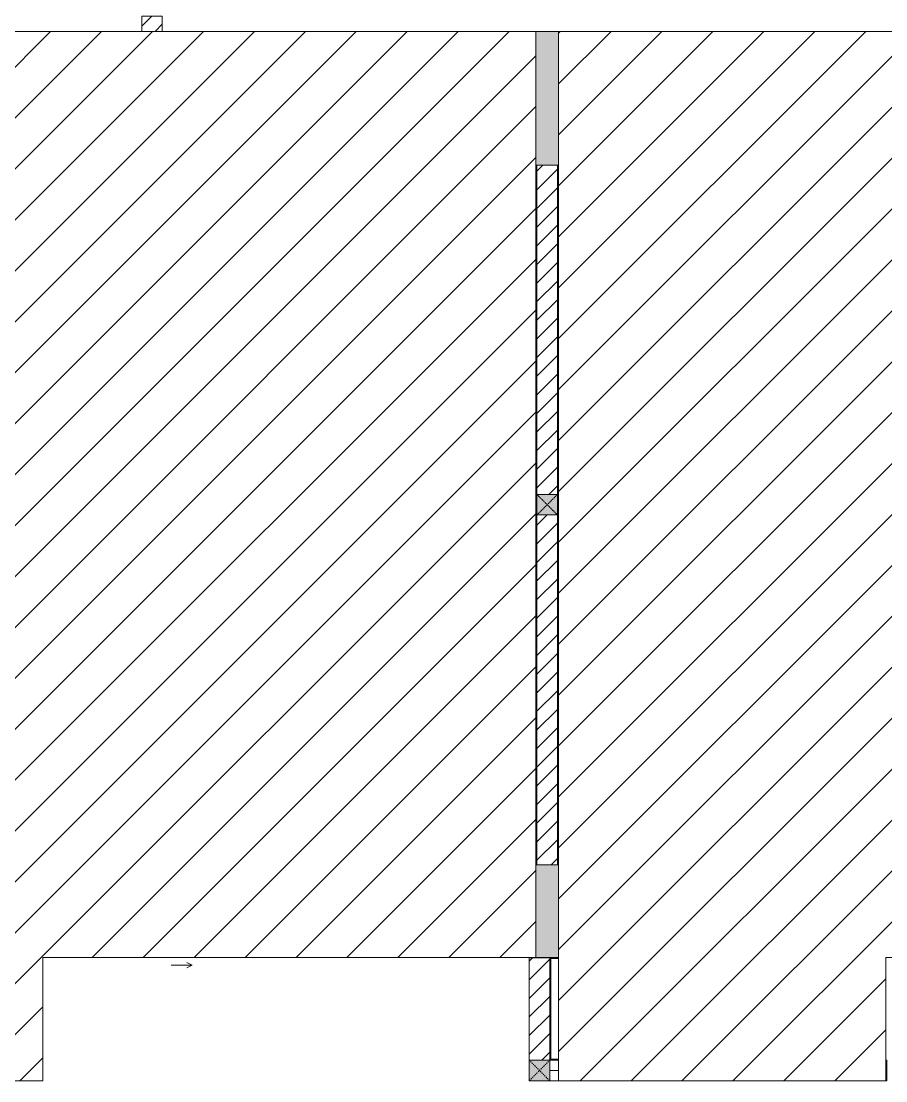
# Model space of a CAD drawing. Header units: millimetres. Extents: x 50254 to 245170, y 481 to 78637.
# Drawn here: x 220858 to 229258, y 23337 to 33637 of the extents above; entities that cross this region are included whole.
import ezdxf

# ---------------------------------------------------------------- set-up
doc = ezdxf.new("R2010")
doc.units = ezdxf.units.MM
doc.linetypes.add('IMPORT-Dash _2_', pattern=[6, 3, -3])
for name, color, linetype, lineweight in [('A-DETL-GENF-6', 20, 'Continuous', 9), ('A-DETL-THIN-2', 151, 'Continuous', 9), ('A-FLOR-1-1', 53, 'Continuous', 9), ('A-GLAZ-5', 53, 'Continuous', 9), ('A-WALL-1-1', 53, 'Continuous', 9), ('A-WALL-7', 53, 'Continuous', 9), ('A-WALL-PATT-3', 53, 'Continuous', 9), ('A-WALL-PATT-4', 130, 'Continuous', 9), ('A_1404_dwg-1', 53, 'Continuous', 9), ('I-WALL-1-1', 53, 'Continuous', 9), ('I-WALL-2', 53, 'Continuous', 9), ('S-COLS-1', 130, 'Continuous', 9), ('S-COLS-10', 130, 'IMPORT-Dash _2_', 9), ('S-COLS-2-1', 53, 'Continuous', 9), ('S-COLS-4-1', 53, 'Continuous', 9), ('S-COLS-HDLN-2', 53, 'IMPORT-Dash _2_', 9)]:
    doc.layers.add(name, color=color, linetype=linetype, lineweight=lineweight)
pattern_1 = [(45, (0, 0), (-90.50967, 90.50967), [])]

# ---------------------------------------------------------------- blocks, each defined once
blk = doc.blocks.new('A_1404_dwg_NCV_TKTC_KET CAU_rvt-1-TKTC_MB HOÀN THIỆN SÀN TẦNG 3-4-4819833-KeyPlan-CH1')
at = {"layer": 'S-COLS-1'}
for points in [[(108263, 32237), (108263, 33537), (108043, 33537), (108043, 32237), (108253, 32237)], [(108043, 24537), (108263, 24537), (108263, 25437), (108043, 25437), (108043, 24558)]]:
    blk.add_hatch(color=256, dxfattribs=at).paths.add_polyline_path(points)
at = {"layer": 'A-FLOR-1-1'}
for p, q in [((103253, 24535), (106853, 24535)), ((106853, 24535), (108053, 24535)), ((107978, 24537), (107978, 24532)), ((108053, 24535), (108178, 24535)), ((108178, 23337), (108263, 23337))]:
    blk.add_line(p, q, dxfattribs=at)
at = {"layer": 'S-COLS-2-1'}
for p, q in [((108263, 33537), (108043, 33537)), ((108053, 32237), (108253, 32237)), ((108253, 25437), (108053, 25437)), ((107978, 24537), (108043, 24537)), ((108043, 24537), (108178, 24537))]:
    blk.add_line(p, q, dxfattribs=at)
blk = doc.blocks.new('A_1404_dwg_NCV_TKTC_TANG 3 - 4_rvt-1-TKTC_MB HOÀN THIỆN SÀN TẦNG 3-4-4819943-KeyPlan-CH1')
at = {"layer": 'A-WALL-PATT-4'}
for points in [[(108043, 28937), (108053, 28937), (108053, 32237), (108043, 32237), (108043, 28947)], [(108253, 25447), (108263, 25447), (108263, 32237), (108253, 32237), (108253, 28837)], [(108053, 25437), (108053, 28837), (108043, 28837), (108043, 25437)], [(108253, 25437), (108263, 25437), (108263, 25447), (108253, 25447)], [(108178, 24527), (108263, 24527), (108263, 24537), (108178, 24537)], [(108188, 23537), (108188, 24527), (108178, 24527), (108178, 23537)]]:
    blk.add_hatch(color=256, dxfattribs=at).paths.add_polyline_path(points)
at = {"layer": 'A-WALL-1-1'}
for p, q in [((108053, 28937), (108043, 28937)), ((108053, 28837), (108053, 28937)), ((108043, 28837), (108053, 28837))]:
    blk.add_line(p, q, dxfattribs=at)
at = {"layer": 'I-WALL-1-1'}
for p, q in [((108053, 28937), (108053, 29037)), ((108253, 29037), (108253, 28837)), ((108043, 28937), (108053, 28937))]:
    blk.add_line(p, q, dxfattribs=at)
at = {"layer": 'I-WALL-1-1', "flags": 128}
for points in [[(108053, 29037), (108053, 32237), (108043, 32237)], [(108263, 32237), (108253, 32237), (108253, 29037)], [(108043, 25437), (108053, 25437), (108053, 28837), (108043, 28837)], [(108253, 28837), (108253, 25447), (108253, 25437), (108263, 25437)], [(108263, 24537), (108178, 24537), (108178, 24527), (108178, 23537), (108188, 23537)], [(108188, 23537), (108188, 24527), (108263, 24527)]]:
    blk.add_lwpolyline(points, dxfattribs=at)
at = {"layer": 'I-WALL-2'}
for p, q in [((108188, 23547), (108263, 23547)), ((108263, 23537), (108188, 23537))]:
    blk.add_line(p, q, dxfattribs=at)
blk = doc.blocks.new('A_1404_dwg_1_FAMILY RVT - W01-WxH 1400x1400xmm-389822-TKTC_MB HOÀN THIỆN SÀN TẦNG 3-4-V143-KeyPlan-CH1')
at = {"layer": 'A-GLAZ-5'}
blk.add_line((47504, 24461), (47301, 24461), dxfattribs=at)
at = {"layer": 'A-GLAZ-5', "flags": 128}
blk.add_lwpolyline([(47453, 24435), (47504, 24461), (47453, 24486)], dxfattribs=at)
blk = doc.blocks.new('A_1404_dwg_G1_SOF - BO TRU - 200x200-3054293-TKTC_MB HOÀN THIỆN SÀN TẦNG 3-4-4819986-KeyPlan-CH1')
at = {"layer": 'S-COLS-10'}
blk.add_hatch(color=256, dxfattribs=at).paths.add_polyline_path([(41853, 71512), (42053, 71512), (42052, 71712), (41853, 71712)])
at = {"layer": 'S-COLS-4-1', "flags": 128}
blk.add_lwpolyline([(42053, 71712), (41853, 71712), (41853, 71512), (42053, 71512)], close=True, dxfattribs=at)
at = {"layer": 'S-COLS-HDLN-2'}
for p, q in [((42053, 71712), (41853, 71512)), ((41853, 71712), (42053, 71512))]:
    blk.add_line(p, q, dxfattribs=at)
blk = doc.blocks.new('A_1404_dwg_G1_SOF - BO TRU - 200x200-3054293-TKTC_MB HOÀN THIỆN SÀN TẦNG 3-4-V145-KeyPlan-CH1')
at = {"layer": 'S-COLS-10'}
blk.add_hatch(color=256, dxfattribs=at).paths.add_polyline_path([(111453, 23337), (111453, 23537), (111443, 23537), (111443, 23337)])
at = {"layer": 'S-COLS-4-1'}
blk.add_line((111453, 23537), (111443, 23537), dxfattribs=at)
at = {"layer": 'S-COLS-4-1', "flags": 128}
blk.add_lwpolyline([(111443, 23337), (111453, 23337), (111453, 23537)], dxfattribs=at)
at = {"layer": 'S-COLS-HDLN-2'}
for p, q in [((111453, 23537), (111443, 23527)), ((111443, 23347), (111453, 23337))]:
    blk.add_line(p, q, dxfattribs=at)
blk = doc.blocks.new('A_1404_dwg_G1_SOF - BO TRU - 200x200-V32-TKTC_MB HOÀN THIỆN SÀN TẦNG 3-4-V147-KeyPlan-CH1')
at = {"layer": 'S-COLS-10'}
blk.add_hatch(color=256, dxfattribs=at).paths.add_polyline_path([(100053, 28837), (100053, 29037), (99853, 29037), (99853, 28837)])
at = {"layer": 'S-COLS-4-1'}
for p, q in [((100053, 29037), (99853, 29037)), ((99853, 28837), (100053, 28837))]:
    blk.add_line(p, q, dxfattribs=at)
at = {"layer": 'S-COLS-HDLN-2'}
for p, q in [((100053, 29037), (99853, 28837)), ((99853, 29037), (100053, 28837))]:
    blk.add_line(p, q, dxfattribs=at)
blk = doc.blocks.new('A_1404_dwg-4819832-KeyPlan-CH1')
at = {"layer": 'A-WALL-PATT-3'}
h = blk.add_hatch(dxfattribs=at)
h.set_pattern_fill('FP_22', color=256, style=0, pattern_type=2)
h.set_pattern_definition(pattern_1)
h.paths.add_polyline_path([(104213, 33537), (104413, 33537), (104413, 33687), (104213, 33687)])
h.paths.add_polyline_path([(104213, 35387), (104413, 35387), (104413, 35537), (104213, 35537)])
h = blk.add_hatch(dxfattribs=at)
h.set_pattern_fill('FP_22', color=256, style=0, pattern_type=2)
h.set_pattern_definition(pattern_1)
h.paths.add_polyline_path([(108053, 25437), (108253, 25437), (108253, 28837), (108053, 28837), (108053, 25447)])
h.paths.add_polyline_path([(108253, 29037), (108253, 32237), (108053, 32237), (108053, 29037)])
h = blk.add_hatch(dxfattribs=at)
h.set_pattern_fill('FP_22', color=256, style=0, pattern_type=2)
h.set_pattern_definition(pattern_1)
h.paths.add_polyline_path([(107978, 23537), (108178, 23537), (108178, 24532), (107978, 24527)])
at = {"layer": 'A-WALL-1-1'}
for p, q in [((108253, 32237), (108053, 32237)), ((108053, 25437), (108253, 25437))]:
    blk.add_line(p, q, dxfattribs=at)
at = {"layer": 'A-WALL-1-1', "flags": 128}
for points in [[(104413, 33537), (104413, 33687), (104213, 33687), (104213, 33537)], [(108178, 24532), (107978, 24532), (107978, 23537)]]:
    blk.add_lwpolyline(points, dxfattribs=at)
at = {"layer": 'A-WALL-7'}
for p, q in [((108178, 23437), (108263, 23437)), ((108264, 23337), (108178, 23337))]:
    blk.add_line(p, q, dxfattribs=at)
for name, p in [('A_1404_dwg_NCV_TKTC_KET CAU_rvt-1-TKTC_MB HOÀN THIỆN SÀN TẦNG 3-4-4819833-KeyPlan-CH1', (0, 0)), ('A_1404_dwg_NCV_TKTC_TANG 3 - 4_rvt-1-TKTC_MB HOÀN THIỆN SÀN TẦNG 3-4-4819943-KeyPlan-CH1', (0, 0)), ('A_1404_dwg_G1_SOF - BO TRU - 200x200-V32-TKTC_MB HOÀN THIỆN SÀN TẦNG 3-4-V147-KeyPlan-CH1', (8200, 0)), ('A_1404_dwg_1_FAMILY RVT - W01-WxH 1400x1400xmm-389822-TKTC_MB HOÀN THIỆN SÀN TẦNG 3-4-V143-KeyPlan-CH1', (57200, 0)), ('A_1404_dwg_G1_SOF - BO TRU - 200x200-3054293-TKTC_MB HOÀN THIỆN SÀN TẦNG 3-4-4819986-KeyPlan-CH1', (66125, -48175)), ('A_1404_dwg_G1_SOF - BO TRU - 200x200-3054293-TKTC_MB HOÀN THIỆN SÀN TẦNG 3-4-V145-KeyPlan-CH1', (0, 0))]:
    blk.add_blockref(name, p)

msp = doc.modelspace()

# ---------------------------------------------------------------- hatches: boundary and pattern name
at = {"layer": 'A-DETL-GENF-6'}
h = msp.add_hatch(dxfattribs=at)
h.set_pattern_fill('FP_23', color=256, style=0, pattern_type=2)
h.set_pattern_definition([(45, (117815.8, 0), (-247.4874, 247.4874), [])])
h.paths.add_polyline_path([(229068.4, 23336.9), (229258.4, 23336.9), (229258.4, 24536.9), (234268.4, 24536.9), (234268.4, 33536.9), (226078.4, 33536.9), (226078.4, 23336.9), (229058.4, 23336.9)])
h.paths.add_polyline_path([(221068.4, 23336.9), (221068.4, 23336.9), (221068.4, 24536.9), (225858.4, 24536.9), (225858.4, 33536.9), (217888.4, 33536.9), (217888.4, 24536.9), (217793.4, 24536.9), (217793.4, 23336.9), (220868.4, 23336.9)])
h.paths.add_polyline_path([(212668.4, 23336.9), (212943.3, 23336.9), (212943.3, 24536.9), (217658.4, 24537.4), (217658.4, 33536.9), (209533.3, 33536.9), (209533.3, 24536.9), (209468.3, 24536.5), (209468.4, 23336.9), (212668.3, 23336.9)])
h.paths.add_polyline_path([(186539.4, 23336.9), (187068.4, 23336.9), (187068.4, 24536.9), (187003.4, 24537.4), (187003.4, 33536.9), (178583.4, 33536.9), (178583.4, 24536.9), (183593.4, 24536.9), (183593.4, 23336.9), (183868.4, 23336.9)])
h.paths.add_polyline_path([(170368.4, 23336.9), (170753.4, 23336.9), (170753.4, 24536.9), (170688.4, 24536.9), (170688.4, 33536.9), (162268.4, 33536.9), (162268.4, 24536.9), (167278.4, 24536.9), (167278.4, 23336.9), (170143.4, 23336.9)])
h.paths.add_polyline_path([(225968.4, 53311.9), (234268.4, 53311.9), (234268.3, 61911.9), (225268.4, 61911.9), (225268.4, 56835.3), (224068.4, 56833.3), (224068.4, 53311.9), (225478.4, 53311.9)])
h.paths.add_polyline_path([(165768.3, 53311.9), (172468.4, 53311.9), (172468.4, 56835.3), (171268.4, 56835.3), (171268.3, 61911.9), (162268.4, 61911.9), (162268.4, 53311.9), (164568.4, 53311.9)])

# ---------------------------------------------------------------- linework, layer by layer
at = {"layer": 'A-DETL-THIN-2'}
for p, q in [((225858.4, 33536.9), (217888.4, 33536.9)), ((225858.4, 24536.9), (225858.4, 33536.9)), ((226078.4, 33536.9), (226078.4, 24536.9)), ((234268.4, 33536.9), (226078.4, 33536.9)), ((221068.4, 23336.9), (221068.4, 24536.9)), ((221068.4, 24536.9), (225858.4, 24536.9)), ((226078.4, 24536.9), (226078.4, 23336.9)), ((229258.4, 23336.9), (229258.4, 24536.9)), ((229258.4, 24536.9), (234268.4, 24536.9)), ((217793.4, 23336.9), (221068.4, 23336.9)), ((226078.4, 23336.9), (229258.4, 23336.9))]:
    msp.add_line(p, q, dxfattribs=at)

# ---------------------------------------------------------------- block references
at = {"layer": 'A_1404_dwg-1'}
msp.add_blockref('A_1404_dwg-4819832-KeyPlan-CH1', (117815.8, 0), dxfattribs=at)

doc.saveas('drawing.dxf')
